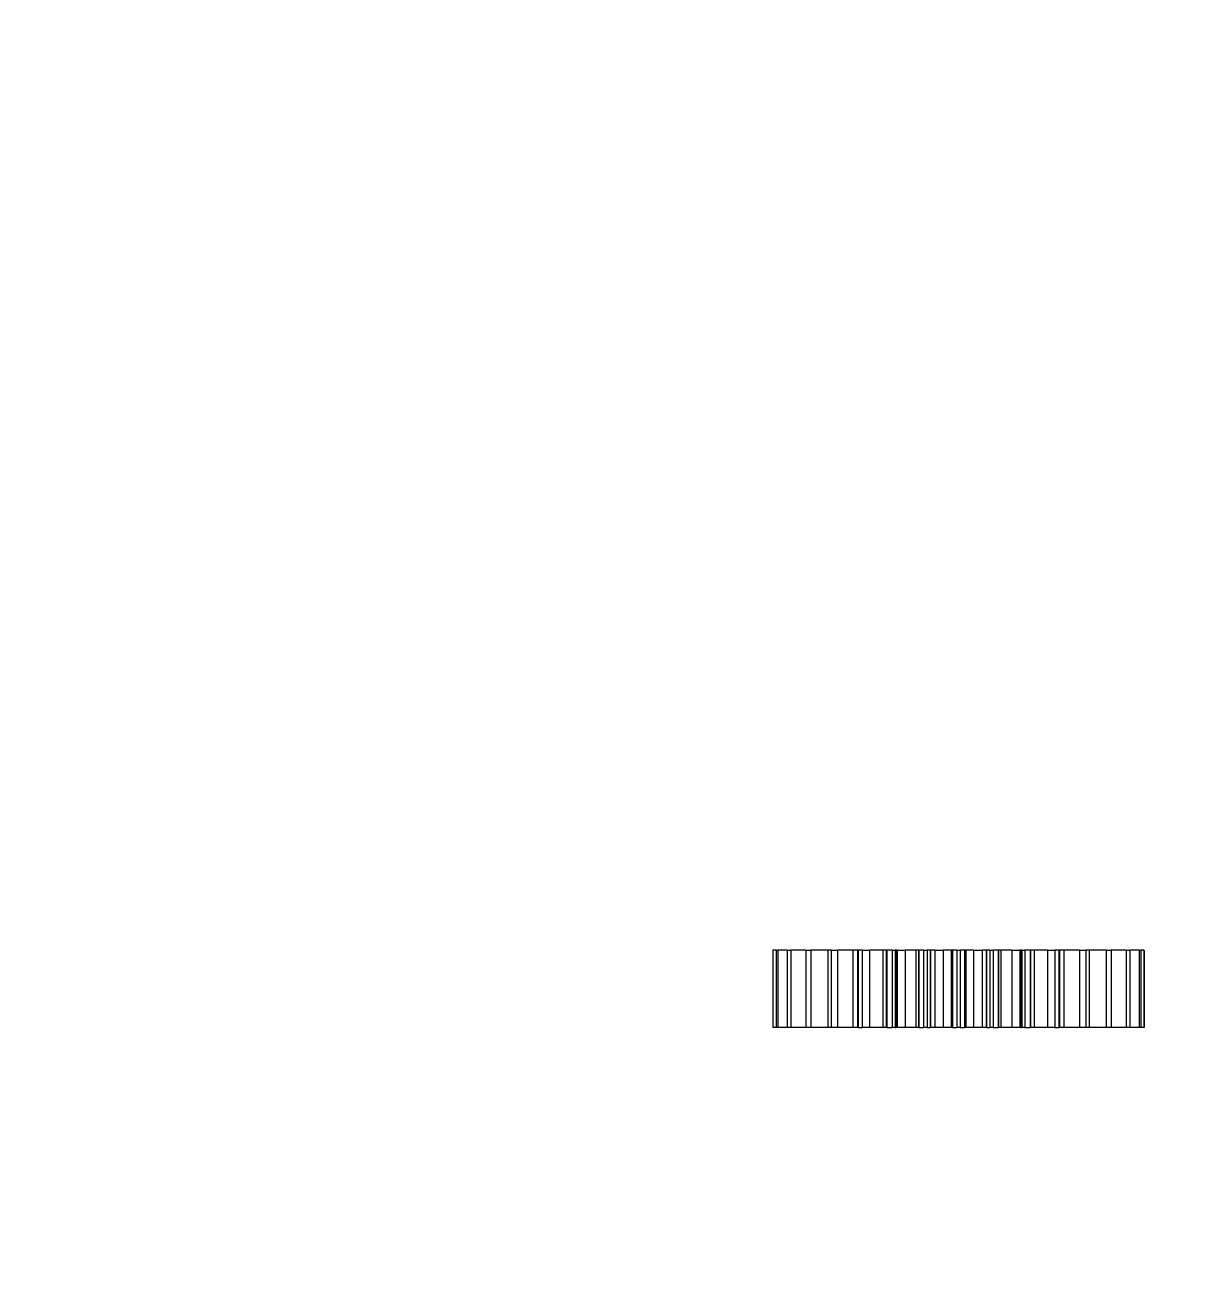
# Model space of a CAD drawing. Extents: x -3282 to 4846, y -1718 to 1845.
# Drawn here: x 289.4 to 590.8, y 222.9 to 545.3 of the extents above; entities that cross this region are included whole.
import ezdxf

# ---------------------------------------------------------------- set-up
doc = ezdxf.new("R2010")
doc.units = 0
doc.layers.get('0').update_dxf_attribs({"linetype": 'CONTINUOUS'})
doc.layers.add('DIMENSION', color=7, linetype='CONTINUOUS')
doc.styles.add('VCDSTYLE14', font='DejaVu Sans Mono')
doc.dimstyles.get("Standard").update_dxf_attribs({"dimtxt": 2.5, "dimasz": 2.5, "dimexe": 1.25, "dimexo": 0.625, "dimtad": 1, "dimcen": 2.5, "dimazin": 3, "dimtfac": 1, "dimtmove": 0, "dimatfit": 3})

# ---------------------------------------------------------------- blocks, each defined once
blk = doc.blocks.new('*D0')
at = {"layer": 'DIMENSION'}
for p, q in [((1920.409424, 1586.460938), (1879.283569, 1563.877319)), ((1904.027975, 1583.74002), (1879.283569, 1563.877319)), ((1879.283569, 1563.877319), (1909.322672, 1574.098123)), ((1874.299874, 1572.952921), (1879.765015, 1563.000732)), ((1867.343814, 1569.133104), (1872.808838, 1559.180908)), ((1872.327515, 1560.057495), (1879.283569, 1563.877319)), ((1872.327515, 1560.057495), (1842.288417, 1549.836677)), ((1846.031494, 1545.617432), (1872.327515, 1560.057495)), ((1847.583118, 1540.194783), (1872.327515, 1560.057495))]:
    blk.add_line(p, q, dxfattribs=at)
at = {"layer": 'DIMENSION', "style": 'VCDSTYLE14'}
blk.add_text('7.9', height=20, rotation=28.77, dxfattribs=at).set_placement((1873.20752, 1561.681519))
blk = doc.blocks.new('*D1')
at = {"layer": 'DIMENSION'}
for p, q in [((1893.807739, 1612.206177), (1887.669786, 1643.337159)), ((1877.409754, 1639.370834), (1893.807739, 1612.206177)), ((1882.990479, 1640.18811), (1893.807739, 1612.206177)), ((1867.365429, 1601.984106), (1894.740479, 1612.566772)), ((1893.807739, 1612.206177), (1917.175781, 1551.758423)), ((1890.733437, 1541.536361), (1918.108521, 1552.119019)), ((1934.379883, 1507.255249), (1917.175781, 1551.758423)), ((1933.573797, 1524.593784), (1917.175781, 1551.758423)), ((1917.175781, 1551.758423), (1923.313769, 1520.627448))]:
    blk.add_line(p, q, dxfattribs=at)
at = {"layer": 'DIMENSION', "style": 'VCDSTYLE14'}
blk.add_text('64.8', height=20, rotation=291.14, dxfattribs=at).set_placement((1910.167725, 1572.65979))
blk = doc.blocks.new('*D2')
at = {"layer": 'DIMENSION'}
for p, q in [((1890.443099, 1628.95426), (1863.278442, 1612.556274)), ((1891.260376, 1623.373535), (1863.278442, 1612.556274)), ((1863.278442, 1612.556274), (1894.409424, 1618.694227)), ((1848.354736, 1606.786987), (1863.278442, 1612.556274)), ((1867.365429, 1601.984106), (1862.917847, 1613.489014)), ((1848.354736, 1606.786987), (1817.223763, 1600.648989)), ((1820.372925, 1595.969727), (1848.354736, 1606.786987)), ((1821.190104, 1590.388962), (1848.354736, 1606.786987)), ((1852.441755, 1596.214883), (1847.994141, 1607.719727))]:
    blk.add_line(p, q, dxfattribs=at)
at = {"layer": 'DIMENSION', "style": 'VCDSTYLE14'}
blk.add_text('16', height=20, rotation=21.14, dxfattribs=at).set_placement((1855.276367, 1610.534912))
blk = doc.blocks.new('*D3')
at = {"layer": 'DIMENSION'}
for p, q in [((2720.820225, 518.82797), (2690.862793, 508.370209)), ((2720.47168, 513.198486), (2690.862793, 508.370209)), ((2455.580078, 470.00296), (2690.862793, 508.370209)), ((2690.862793, 508.370209), (2722.590595, 507.971368)), ((2260.59668, 438.207214), (2455.580078, 470.00296)), ((2455.580078, 470.00296), (2423.852276, 470.401786)), ((2425.622651, 459.545186), (2455.580078, 470.00296))]:
    blk.add_line(p, q, dxfattribs=at)
at = {"layer": 'DIMENSION', "style": 'VCDSTYLE14'}
blk.add_text('%%c 238.4', height=20, rotation=9.26, dxfattribs=at).set_placement((2264.383545, 439.837952))

msp = doc.modelspace()

# ---------------------------------------------------------------- linework, layer by layer
at = {"color": 1}
for p, q in [((482.840847, 305.947152), (482.840847, 285.947152)), ((482.840847, 305.947152), (482.853567, 305.947152)), ((482.853566, 305.947152), (482.853566, 285.947152)), ((483.672538, 305.947152), (482.853566, 305.947152)), ((483.672538, 305.947152), (483.672538, 285.947152)), ((483.672538, 305.947152), (484.132002, 305.947152)), ((484.132002, 305.947152), (484.132002, 285.947152)), ((486.553123, 305.947152), (484.132002, 305.947152)), ((486.553123, 305.947152), (486.553123, 285.947152)), ((486.553123, 305.947152), (487.451971, 305.947152)), ((487.451971, 305.947152), (487.451971, 285.947152)), ((491.369427, 305.947152), (487.451971, 305.947152)), ((491.369427, 305.947152), (491.369427, 285.947152)), ((491.369427, 305.947152), (492.668374, 305.947152)), ((492.668374, 305.947152), (492.668374, 285.947152)), ((497.015318, 305.947152), (492.668374, 305.947152)), ((497.015318, 305.947152), (497.015318, 285.947152)), ((497.910954, 305.947152), (497.015318, 305.947152)), ((497.910954, 305.947152), (497.910954, 285.947152)), ((497.910954, 305.947152), (499.55323, 305.947152)), ((499.55323, 305.947152), (499.55323, 285.947152)), ((503.548986, 305.947152), (499.55323, 305.947152)), ((503.548986, 305.947152), (503.548986, 285.947152)), ((504.684687, 305.947152), (503.548986, 305.947152)), ((504.684682, 305.947152), (504.684682, 285.947152)), ((504.901822, 305.947152), (504.684682, 305.947152)), ((504.901822, 305.947152), (504.901822, 285.947152)), ((505.891808, 305.947152), (504.901822, 305.947152)), ((505.891808, 305.947152), (505.891808, 285.947152)), ((505.891808, 305.947152), (507.805638, 305.947152)), ((507.805638, 305.947152), (507.805638, 285.947152)), ((511.275572, 305.947152), (507.805638, 305.947152)), ((511.275572, 305.947152), (511.275572, 285.947152)), ((512.180451, 305.947152), (511.275572, 305.947152)), ((512.180447, 305.947152), (512.180447, 285.947152)), ((512.336132, 305.947152), (512.180447, 305.947152)), ((512.336132, 305.947152), (512.336132, 285.947152)), ((513.655756, 305.947152), (512.336132, 305.947152)), ((513.655756, 305.947152), (513.655756, 285.947152)), ((513.655756, 305.947152), (514.478229, 305.947152)), ((514.478229, 305.947152), (514.478229, 285.947152)), ((514.719588, 305.947152), (514.478229, 305.947152)), ((514.719588, 285.947152), (514.719588, 305.947152)), ((514.963187, 305.947152), (514.719588, 305.947152)), ((514.963187, 305.947152), (514.963187, 285.947152)), ((514.963187, 305.947152), (517.064928, 305.947152)), ((517.064928, 305.947152), (517.064928, 285.947152)), ((519.857387, 305.947152), (517.064928, 305.947152)), ((519.857387, 305.947152), (519.857387, 285.947152)), ((520.491896, 305.947152), (519.857387, 305.947152)), ((520.491894, 305.947152), (520.491894, 285.947152)), ((520.579319, 305.947152), (520.491894, 305.947152)), ((520.579319, 305.947152), (520.579319, 285.947152)), ((521.827716, 305.947152), (520.579319, 305.947152)), ((521.827716, 305.947152), (521.827716, 285.947152)), ((521.827716, 305.947152), (522.708351, 305.947152)), ((522.708351, 305.947152), (522.708351, 285.947152)), ((523.572355, 305.947152), (522.708351, 305.947152)), ((523.572355, 285.947152), (523.572355, 305.947152)), ((523.622307, 305.947152), (523.572355, 305.947152)), ((523.622307, 305.947152), (523.622307, 285.947152)), ((524.728629, 305.947152), (523.622307, 305.947152)), ((524.728629, 305.947152), (524.728629, 285.947152)), ((524.728629, 305.947152), (526.926423, 305.947152)), ((526.926423, 305.947152), (526.926423, 285.947152)), ((528.919365, 305.947152), (526.926423, 305.947152)), ((528.919365, 305.947152), (528.919365, 285.947152)), ((529.255772, 305.947152), (528.919365, 305.947152)), ((529.255772, 305.947152), (529.255772, 285.947152)), ((529.271117, 305.947152), (529.255772, 305.947152)), ((529.271117, 305.947152), (529.271117, 285.947152)), ((530.393725, 305.947152), (529.271117, 305.947152)), ((530.393725, 305.947152), (530.393725, 285.947152)), ((530.393725, 305.947152), (531.294034, 305.947152)), ((531.294034, 305.947152), (531.294034, 285.947152)), ((532.416643, 305.947152), (531.294034, 305.947152)), ((532.416643, 305.947152), (532.416643, 285.947152)), ((532.431988, 305.947152), (532.416643, 305.947152)), ((532.431988, 305.947152), (532.431988, 285.947152)), ((532.768395, 305.947152), (532.431988, 305.947152)), ((532.768394, 305.947152), (532.768394, 285.947152)), ((534.761337, 305.947152), (532.768394, 305.947152)), ((534.761336, 305.947152), (534.761336, 285.947152)), ((534.761336, 305.947152), (536.959131, 305.947152)), ((536.959131, 305.947152), (536.959131, 285.947152)), ((538.065453, 305.947152), (536.959131, 305.947152)), ((538.065453, 305.947152), (538.065453, 285.947152)), ((538.065453, 305.947152), (538.116302, 305.947152)), ((538.116052, 285.947152), (538.116052, 305.947152)), ((538.979409, 305.947152), (538.116302, 305.947152)), ((538.979409, 305.947152), (538.979409, 285.947152)), ((538.979409, 305.947152), (539.860044, 305.947152)), ((539.860044, 305.947152), (539.860044, 285.947152)), ((541.10844, 305.947152), (539.860044, 305.947152)), ((541.10844, 305.947152), (541.10844, 285.947152)), ((541.195866, 305.947152), (541.10844, 305.947152)), ((541.195866, 305.947152), (541.195866, 285.947152)), ((541.830373, 305.947152), (541.195866, 305.947152)), ((541.830371, 305.947152), (541.830371, 285.947152)), ((544.622833, 305.947152), (541.830371, 305.947152)), ((544.622832, 305.947152), (544.622832, 285.947152)), ((544.622832, 305.947152), (546.724572, 305.947152)), ((546.724572, 305.947152), (546.724572, 285.947152)), ((546.968172, 305.947152), (546.724572, 305.947152)), ((546.968172, 285.947152), (546.968172, 305.947152)), ((547.209531, 305.947152), (546.968172, 305.947152)), ((547.209531, 305.947152), (547.209531, 285.947152)), ((547.209531, 305.947152), (548.032004, 305.947152)), ((548.032004, 305.947152), (548.032004, 285.947152)), ((549.351628, 305.947152), (548.032004, 305.947152)), ((549.351628, 305.947152), (549.351628, 285.947152)), ((549.507312, 305.947152), (549.351628, 305.947152)), ((549.507312, 305.947152), (549.507312, 285.947152)), ((550.412189, 305.947152), (549.507312, 305.947152)), ((550.412186, 305.947152), (550.412186, 285.947152)), ((553.882123, 305.947152), (550.412186, 305.947152)), ((553.882121, 305.947152), (553.882121, 285.947152)), ((553.882121, 305.947152), (555.795951, 305.947152)), ((556.785937, 305.947152), (555.795951, 305.947152)), ((555.795951, 305.947152), (555.795951, 285.947152)), ((556.785937, 305.947152), (556.785937, 285.947152)), ((557.003077, 305.947152), (556.785937, 305.947152)), ((557.003077, 305.947152), (557.003077, 285.947152)), ((558.138775, 305.947152), (557.003077, 305.947152)), ((558.138771, 305.947152), (558.138771, 285.947152)), ((562.13453, 305.947152), (558.138771, 305.947152)), ((562.134529, 305.947152), (562.134529, 285.947152)), ((562.134529, 305.947152), (563.776805, 305.947152)), ((564.672443, 305.947152), (563.776805, 305.947152)), ((563.776805, 305.947152), (563.776805, 285.947152)), ((564.672439, 305.947152), (564.672439, 285.947152)), ((569.019387, 305.947152), (564.672439, 305.947152)), ((569.019385, 305.947152), (569.019385, 285.947152)), ((569.019385, 305.947152), (570.318332, 305.947152)), ((574.23579, 305.947152), (570.318332, 305.947152)), ((570.318332, 305.947152), (570.318332, 285.947152)), ((574.235789, 305.947152), (574.235789, 285.947152)), ((574.235789, 305.947152), (575.134636, 305.947152)), ((577.555759, 305.947152), (575.134636, 305.947152)), ((575.134636, 305.947152), (575.134636, 285.947152)), ((577.555757, 305.947152), (577.555757, 285.947152)), ((577.555757, 305.947152), (578.015222, 305.947152)), ((578.834194, 305.947152), (578.015222, 305.947152)), ((578.015222, 305.947152), (578.015222, 285.947152)), ((578.834193, 305.947152), (578.834193, 285.947152)), ((578.834193, 305.947152), (578.846913, 305.947152)), ((578.846913, 305.947152), (578.846913, 285.947152)), ((482.853567, 285.947152), (482.840847, 285.947152)), ((483.672538, 285.947152), (482.853566, 285.947152)), ((484.132002, 285.947152), (483.672538, 285.947152)), ((486.553123, 285.947152), (484.132002, 285.947152)), ((487.451971, 285.947152), (486.553123, 285.947152)), ((491.369427, 285.947152), (487.451971, 285.947152)), ((492.668374, 285.947152), (491.369427, 285.947152)), ((497.015318, 285.947152), (492.668374, 285.947152)), ((497.910954, 285.947152), (497.015318, 285.947152)), ((499.55323, 285.947152), (497.910954, 285.947152)), ((503.548986, 285.947152), (499.55323, 285.947152)), ((504.684687, 285.947152), (503.548986, 285.947152)), ((504.901822, 285.947152), (504.684682, 285.947152)), ((504.901822, 285.947152), (505.891808, 285.947152)), ((507.805638, 285.947152), (505.891808, 285.947152)), ((511.275572, 285.947152), (507.805638, 285.947152)), ((512.180451, 285.947152), (511.275572, 285.947152)), ((512.336132, 285.947152), (512.180447, 285.947152)), ((512.336132, 285.947152), (513.655756, 285.947152)), ((514.478229, 285.947152), (513.655756, 285.947152)), ((514.478229, 285.947152), (514.719588, 285.947152)), ((514.963187, 285.947152), (514.719588, 285.947152)), ((517.064928, 285.947152), (514.963187, 285.947152)), ((519.857387, 285.947152), (517.064928, 285.947152)), ((520.491896, 285.947152), (519.857387, 285.947152)), ((520.579319, 285.947152), (520.491894, 285.947152)), ((520.579319, 285.947152), (521.827716, 285.947152)), ((522.708351, 285.947152), (521.827716, 285.947152)), ((522.708351, 285.947152), (523.572355, 285.947152)), ((523.622307, 285.947152), (523.572355, 285.947152)), ((524.728629, 285.947152), (523.622307, 285.947152)), ((526.926423, 285.947152), (524.728629, 285.947152)), ((528.919365, 285.947152), (526.926423, 285.947152)), ((529.255772, 285.947152), (528.919365, 285.947152)), ((529.271117, 285.947152), (529.255772, 285.947152)), ((529.271117, 285.947152), (530.393725, 285.947152)), ((531.294034, 285.947152), (530.393725, 285.947152)), ((531.294034, 285.947152), (532.416643, 285.947152)), ((532.431988, 285.947152), (532.416643, 285.947152)), ((532.768395, 285.947152), (532.431988, 285.947152)), ((534.761337, 285.947152), (532.768394, 285.947152)), ((536.959131, 285.947152), (534.761336, 285.947152)), ((538.065453, 285.947152), (536.959131, 285.947152)), ((538.065453, 285.947152), (538.116302, 285.947152)), ((538.116302, 285.947152), (538.979409, 285.947152)), ((539.860044, 285.947152), (538.979409, 285.947152)), ((539.860044, 285.947152), (541.10844, 285.947152)), ((541.195866, 285.947152), (541.10844, 285.947152)), ((541.830373, 285.947152), (541.195866, 285.947152)), ((544.622833, 285.947152), (541.830371, 285.947152)), ((546.724572, 285.947152), (544.622832, 285.947152)), ((546.968172, 285.947152), (546.724572, 285.947152)), ((546.968172, 285.947152), (547.209531, 285.947152)), ((548.032004, 285.947152), (547.209531, 285.947152)), ((548.032004, 285.947152), (549.351628, 285.947152)), ((549.507312, 285.947152), (549.351628, 285.947152)), ((550.412189, 285.947152), (549.507312, 285.947152)), ((553.882123, 285.947152), (550.412186, 285.947152)), ((555.795951, 285.947152), (553.882121, 285.947152)), ((555.795951, 285.947152), (556.785937, 285.947152)), ((557.003077, 285.947152), (556.785937, 285.947152)), ((558.138775, 285.947152), (557.003077, 285.947152)), ((562.13453, 285.947152), (558.138771, 285.947152)), ((563.776805, 285.947152), (562.134529, 285.947152)), ((564.672443, 285.947152), (563.776805, 285.947152)), ((569.019387, 285.947152), (564.672439, 285.947152)), ((570.318332, 285.947152), (569.019385, 285.947152)), ((574.23579, 285.947152), (570.318332, 285.947152)), ((575.134636, 285.947152), (574.235789, 285.947152)), ((577.555759, 285.947152), (575.134636, 285.947152)), ((578.015222, 285.947152), (577.555757, 285.947152)), ((578.834194, 285.947152), (578.015222, 285.947152)), ((578.846913, 285.947152), (578.834193, 285.947152))]:
    msp.add_line(p, q, dxfattribs=at)

# ---------------------------------------------------------------- dimensions: what is measured, and where the dimension line sits
at = {"layer": 'DIMENSION'}
for picture in ['*D1', '*D2', '*D0', '*D3']:
    dim = msp.add_linear_dim(base=(0, 0), p1=(0, 0), p2=(0, 0), dimstyle='Standard', dxfattribs=at)
    dim.commit()
    dim.dimension.update_dxf_attribs({"geometry": picture, "text_midpoint": (0, 0)})

doc.saveas('drawing.dxf')
